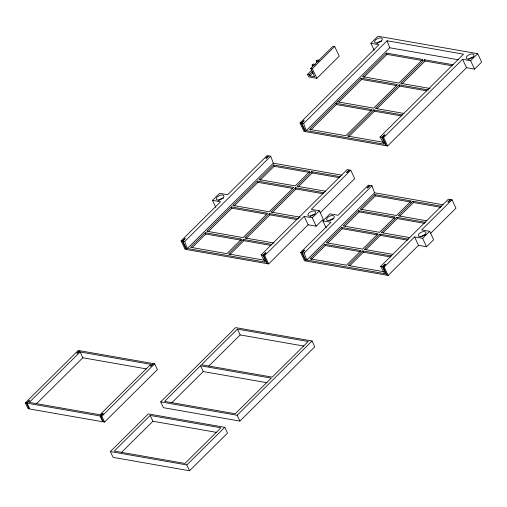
<?xml version="1.0" encoding="UTF-8"?>
<svg xmlns="http://www.w3.org/2000/svg" width="507" height="507" viewBox="0 0 507 507"><rect width="100%" height="100%" fill="white"/><g stroke="black" fill="none" stroke-linecap="round" stroke-linejoin="round"><path stroke-width="0.76" d="M312.686 66.373L312.078 65.08L313.092 64.078L315.246 64.459M316.837 62.26L316.229 60.967L317.236 59.965L319.252 60.314M307.502 74.32L309.226 74.618L309.834 75.911L314.689 76.76L310.74 68.369L333.105 46.188L334.683 46.467L339.24 56.15L316.875 78.332L308.712 76.899L307.502 74.32L311.799 70.055M310.74 68.369L312.318 68.648L334.683 46.467M309.226 74.618L312.426 71.443M309.834 75.911L313.034 72.735M215.805 207.331L212.509 200.341L219.594 193.313L227.643 194.72L267.113 155.579L268.26 155.782L265.731 158.292L266.308 158.393L268.837 155.883L270.706 156.207L273.33 163.184L341.864 175.181M374.185 50.263L370.896 43.266L377.981 36.244L477.702 53.698L481.65 62.088L474.565 69.117L466.516 67.71L387.582 145.991L386.429 145.794L382.481 137.397L385.009 134.887L384.439 134.792L381.91 137.296L380.041 136.972L463.531 54.173L387.088 40.788L303.598 123.588L301.728 123.264L305.677 131.655L385.859 145.693L381.91 137.296M181.088 240.888L182.241 241.091L186.189 249.482L185.036 249.279L181.088 240.888L220.558 201.748L212.509 200.341M300.005 122.96L301.152 123.163L305.1 131.554L303.953 131.351L300.005 122.96L378.944 44.679L370.896 43.266M182.241 241.091L184.77 238.582L185.347 238.683L182.812 241.193L186.766 249.583L266.942 263.621L262.994 255.23L261.124 254.901L347.149 169.592L349.019 169.915L346.484 172.424L347.061 172.526L349.589 170.016L350.743 170.219L354.691 178.61L320.221 212.794M301.152 123.163L303.68 120.653L304.257 120.755L301.728 123.264M182.812 241.193L184.681 241.516L270.706 156.207M25.35 402.894L26.497 403.097L29.235 408.908L28.081 408.705L25.35 402.894L78.23 350.451L79.377 350.654L76.849 353.164L77.425 353.265L79.954 350.755L152.949 363.532L150.421 366.041L150.991 366.143L153.526 363.633L154.673 363.836L157.404 369.647L104.531 422.084L103.377 421.887L100.646 416.076L103.175 413.566L102.598 413.465L100.069 415.974L27.074 403.198L29.805 409.01L102.801 421.786L100.069 415.974M26.497 403.097L29.032 400.587L29.602 400.688L27.074 403.198M80.093 351.959L29.235 402.393L99.93 414.77L150.788 364.337L80.093 351.959L82.825 357.771L146.529 368.925M184.681 241.516L187.305 248.493L273.33 163.184M303.598 123.588L306.222 130.565L389.712 47.766L458.246 59.763M205.221 232.738L190.55 247.289L226.902 253.652L241.573 239.101L205.221 232.738L205.829 234.031L241.408 240.255M231.281 206.894L206.742 231.23L243.094 237.593L267.633 213.257L231.281 206.894L231.889 208.187L266.695 214.277M257.341 181.05L232.802 205.386L269.154 211.755L293.692 187.413L257.341 181.05L257.949 182.343L292.754 188.433M273.533 164.99L258.862 179.541L295.213 185.911L309.885 171.353L273.533 164.99L274.141 166.283L309.72 172.513M337.294 101.761L373.646 108.124L397.431 84.542L361.073 78.173L309.46 129.361L345.812 135.724L372.125 109.632L335.773 103.27L336.382 104.556L371.961 110.786M386.372 53.083L362.594 76.671L398.946 83.034L422.73 59.446L386.372 53.083L386.98 54.376L422.565 60.606M192.242 247.505L205.829 234.031M207.908 231.972L231.889 208.187M233.968 206.127L257.949 182.343M260.009 180.296L274.141 166.283M310.626 130.096L336.382 104.556M339.006 101.958L361.681 79.466L396.487 85.563M363.753 77.413L386.98 54.376M36.441 403.768L82.825 357.771M271.917 244.412L243.303 239.405L228.625 253.956L264.204 260.186M298.75 218.707L269.363 213.561L244.818 237.897L274.211 243.043M324.036 192.723L295.423 187.717L270.877 212.053L300.271 217.199M340.229 176.664L311.615 171.658L296.937 186.208L325.557 191.221M402.469 114.943L373.849 109.93L347.542 136.028L383.894 142.391M428.548 89.986L399.155 84.84L375.37 108.428L403.99 113.435M453.074 64.763L424.454 59.75L400.669 83.338L430.063 88.484M229.779 254.71L243.905 240.692L270.979 245.432M245.984 238.639L269.965 214.848L297.039 219.588M272.044 212.794L296.025 189.003L323.098 193.744M298.091 186.963L312.217 172.95L339.291 177.684M348.708 136.763L374.458 111.223L401.531 115.964M377.081 108.618L399.763 86.133L426.831 90.873M401.829 84.08L425.062 61.043L452.13 65.783M262.994 255.23L265.522 252.72L266.099 252.816L263.57 255.325L267.519 263.722L268.666 263.919L308.136 224.778L316.184 226.185L323.27 219.163L319.321 210.773L311.273 209.359L350.743 170.219M100.646 416.076L101.793 416.279L154.673 363.836M263.57 255.325L264.717 255.528L304.187 216.388L312.236 217.795L319.321 210.773M382.481 137.397L383.634 137.6L462.568 59.319L470.616 60.726L477.702 53.698M326.185 227.884L322.889 220.894L329.975 213.865L338.023 215.272L368.38 185.163L369.533 185.366L367.005 187.875L367.575 187.977L370.11 185.467L371.973 185.796L374.597 192.768L443.131 204.765M300.575 252.41L301.728 252.613L305.677 261.004L304.523 260.801L300.575 252.41L330.938 222.3L322.889 220.894M301.728 252.613L304.257 250.103L304.834 250.205L302.299 252.714L306.253 261.105L386.429 275.136L382.481 266.745L380.611 266.422L448.416 199.175L450.286 199.505L447.757 202.014L448.334 202.109L450.862 199.606L452.01 199.802L455.958 208.193L430.658 233.29M302.299 252.714L304.168 253.037L371.973 185.796M110.374 451.566L148.323 413.927L224.772 427.312L227.504 433.117L189.555 470.756L113.105 457.377L110.374 451.566L186.817 464.944L224.772 427.312M160.706 401.88L235.597 327.611L312.039 340.996L314.771 346.801L239.881 421.076L163.438 407.691L160.706 401.88L237.149 415.265L312.039 340.996M304.168 253.037L306.792 260.015L374.597 192.768M150.186 415.436L114.259 451.065L184.954 463.442L220.881 427.813L150.186 415.436L152.924 421.247L216.622 432.395M200.518 365.75L164.591 401.379L235.286 413.756L271.213 378.127L200.518 365.75L203.25 371.561L266.955 382.715M237.453 329.119L201.526 364.748L272.227 377.126L308.155 341.496L237.453 329.119L240.191 334.931L303.896 346.078M324.708 244.26L310.037 258.811L346.389 265.174L361.06 250.623L324.708 244.26L325.317 245.546L360.895 251.776M341.661 227.447L326.229 242.752L362.581 249.114L378.013 233.809L341.661 227.447L342.269 228.739L377.075 234.83M358.614 210.633L343.176 225.938L379.534 232.301L394.966 216.996L358.614 210.633L359.222 211.926L394.801 218.156M374.806 194.574L360.128 209.131L396.487 215.494L411.158 200.943L374.806 194.574L375.414 195.867L410.993 202.097M311.184 259.565L325.317 245.546M327.934 242.948L342.269 228.739M344.887 226.141L359.222 211.926M361.282 209.879L375.414 195.867M121.484 452.421L152.924 421.247M171.816 402.735L203.25 371.561M208.751 366.105L240.191 334.931M391.404 255.934L362.79 250.921L348.113 265.478L383.691 271.701M408.357 239.12L379.737 234.114L364.305 249.419L392.925 254.425M425.31 222.313L396.689 217.3L381.258 232.605L409.878 237.618M441.502 206.254L412.882 201.241L398.21 215.792L426.831 220.805M349.805 265.687L363.392 252.213L390.466 256.954M366.016 249.615L380.345 235.4L407.419 240.141M382.969 232.802L397.298 218.593L424.372 223.333M399.903 216.007L413.49 202.534L440.564 207.274M382.481 266.745L385.009 264.236L385.586 264.337L383.058 266.847L387.006 275.238L388.153 275.44L418.516 245.331L426.564 246.738L433.643 239.716L429.695 231.325L421.653 229.912L452.01 199.802M383.058 266.847L384.205 267.05L414.568 236.94L422.616 238.347L429.695 231.325M316.229 60.967L318.383 61.347M312.078 65.08L314.093 65.435M306.222 130.565L384.097 144.197L380.041 136.972M306.792 260.015L384.674 273.647L380.611 266.422M187.305 248.493L265.186 262.125L261.124 254.901M470.616 60.726L474.565 69.117M462.568 59.319L466.516 67.71M424.454 59.75L425.062 61.043M399.155 84.84L399.763 86.133M361.073 78.173L361.681 79.466M373.849 109.93L374.458 111.223M383.634 137.6L387.582 145.991M412.882 201.241L413.49 202.534M422.616 238.347L426.564 246.738M414.568 236.94L418.516 245.331M396.689 217.3L397.298 218.593M312.318 68.648L316.875 78.332M379.737 234.114L380.345 235.4M384.205 267.05L388.153 275.44M362.79 250.921L363.392 252.213M311.615 171.658L312.217 172.95M312.236 217.795L316.184 226.185M295.423 187.717L296.025 189.003M304.187 216.388L308.136 224.778M269.363 213.561L269.965 214.848M264.717 255.528L268.666 263.919M243.303 239.405L243.905 240.692M237.149 415.265L239.881 421.076M186.817 464.944L189.555 470.756M102.598 413.465L103.206 414.758M101.793 416.279L104.531 422.084M387.088 40.788L389.712 47.766M329.075 220.805A4.157 2.079 -25.2 0 1 333.872 218.726M420.62 236.984A4.157 2.079 -25.2 0 1 425.722 234.773M376.923 43.342A4.157 2.079 -25.2 0 1 381.733 41.105M468.322 59.712A4.157 2.079 -25.2 0 1 468.595 59.389M468.918 59.072A4.157 2.079 -25.2 0 1 473.405 57.152M218.441 200.518A4.157 2.079 -25.2 0 1 223.492 198.174M310.506 216.166A4.157 2.079 -25.2 0 1 314.619 214.258M329.303 220.602A4.157 2.079 -25.2 0 0 334.227 216.331A4.157 2.079 -25.2 0 0 327.839 217.313A4.157 2.079 -25.2 0 0 329.303 220.602M420.785 236.68A4.157 2.079 -25.2 0 0 425.943 232.479A4.157 2.079 -25.2 0 0 419.663 233.233A4.157 2.079 -25.2 0 0 420.785 236.68M377.309 42.981A4.157 2.079 -25.2 0 0 382.234 38.709A4.157 2.079 -25.2 0 0 375.839 39.692A4.157 2.079 -25.2 0 0 377.309 42.981M468.981 59.027A4.157 2.079 -25.2 0 0 473.912 54.756A4.157 2.079 -25.2 0 0 467.517 55.738A4.157 2.079 -25.2 0 0 468.981 59.027M218.923 200.05A4.157 2.079 -25.2 0 0 223.853 195.778A4.157 2.079 -25.2 0 0 217.459 196.76A4.157 2.079 -25.2 0 0 218.923 200.05M310.404 216.128A4.157 2.079 -25.2 0 0 315.563 211.926A4.157 2.079 -25.2 0 0 309.283 212.68A4.157 2.079 -25.2 0 0 310.404 216.128"/></g></svg>
